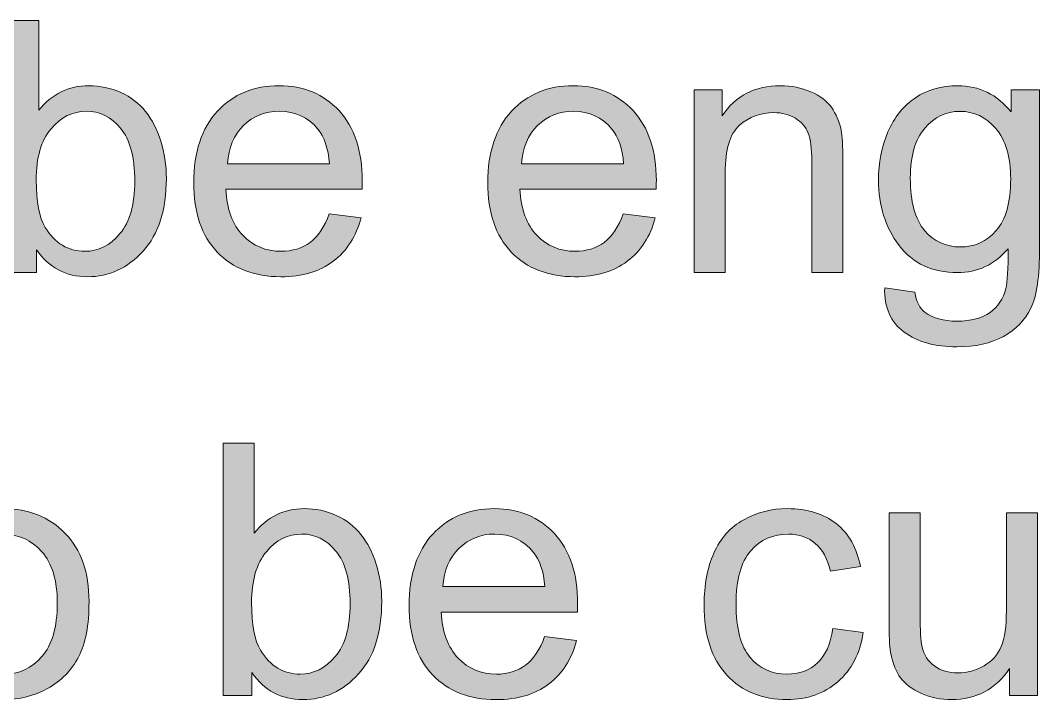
# Model space of a CAD drawing. Header units: inches. Extents: x 1117 to 1992, y -2324 to -585.
# Drawn here: x 1371.9 to 1398.12, y -2158.43 to -2140.94 of the extents above; entities that cross this region are included whole.
import ezdxf

# ---------------------------------------------------------------- set-up
doc = ezdxf.new("R2010")
doc.units = ezdxf.units.IN
doc.header["$MEASUREMENT"] = 0
doc.layers.add('Layer 1', color=7, linetype='Continuous')

# ---------------------------------------------------------------- blocks, each defined once
blk = doc.blocks.new('block 247')
at = {"layer": 'Layer 1', "true_color": 0x010101}
h = blk.add_hatch(color=18, dxfattribs=at)
h.dxf.hatch_style = 2
edge = h.paths.add_edge_path()
edge.add_spline(control_points=[(1372.32, -2147.435), (1372.32, -2147.435), (1371.579, -2147.435), (1371.579, -2147.435), (1371.579, -2147.435), (1371.579, -2140.942), (1371.579, -2140.942), (1371.579, -2140.942), (1372.377, -2140.942), (1372.377, -2140.942), (1372.377, -2140.942), (1372.377, -2143.257), (1372.377, -2143.257), (1372.713, -2142.836), (1373.143, -2142.624), (1373.666, -2142.624), (1373.954, -2142.624), (1374.229, -2142.682), (1374.486, -2142.799), (1374.745, -2142.916), (1374.958, -2143.079), (1375.125, -2143.291), (1375.292, -2143.502), (1375.423, -2143.756), (1375.516, -2144.055), (1375.611, -2144.354), (1375.658, -2144.672), (1375.658, -2145.012), (1375.658, -2145.818), (1375.459, -2146.441), (1375.06, -2146.881), (1374.661, -2147.321), (1374.184, -2147.541), (1373.626, -2147.541), (1373.071, -2147.541), (1372.634, -2147.309), (1372.32, -2146.845), (1372.32, -2146.845), (1372.32, -2147.435), (1372.32, -2147.435)], knot_values=[0, 0, 0, 0, 1, 1, 1, 2, 2, 2, 3, 3, 3, 4, 4, 4, 5, 5, 5, 6, 6, 6, 7, 7, 7, 8, 8, 8, 9, 9, 9, 10, 10, 10, 11, 11, 11, 12, 12, 12, 13, 13, 13, 13], degree=3, periodic=1)
edge = h.paths.add_edge_path()
edge.add_spline(control_points=[(1372.31, -2145.048), (1372.31, -2145.613), (1372.388, -2146.019), (1372.541, -2146.27), (1372.791, -2146.68), (1373.131, -2146.886), (1373.559, -2146.886), (1373.908, -2146.886), (1374.209, -2146.734), (1374.464, -2146.432), (1374.718, -2146.13), (1374.845, -2145.678), (1374.845, -2145.079), (1374.845, -2144.465), (1374.722, -2144.012), (1374.479, -2143.719), (1374.236, -2143.427), (1373.941, -2143.281), (1373.595, -2143.281), (1373.247, -2143.281), (1372.946, -2143.432), (1372.691, -2143.735), (1372.437, -2144.037), (1372.31, -2144.474), (1372.31, -2145.048)], knot_values=[0, 0, 0, 0, 1, 1, 1, 2, 2, 2, 3, 3, 3, 4, 4, 4, 5, 5, 5, 6, 6, 6, 7, 7, 7, 8, 8, 8, 8], degree=3, periodic=1)
h = blk.add_hatch(color=18, dxfattribs=at)
h.dxf.hatch_style = 2
edge = h.paths.add_edge_path()
edge.add_spline(control_points=[(1379.848, -2145.92), (1379.848, -2145.92), (1380.672, -2146.022), (1380.672, -2146.022), (1380.542, -2146.502), (1380.302, -2146.877), (1379.95, -2147.143), (1379.599, -2147.409), (1379.15, -2147.541), (1378.605, -2147.541), (1377.917, -2147.541), (1377.371, -2147.328), (1376.967, -2146.906), (1376.564, -2146.482), (1376.362, -2145.887), (1376.362, -2145.122), (1376.362, -2144.33), (1376.566, -2143.718), (1376.974, -2143.28), (1377.381, -2142.842), (1377.909, -2142.624), (1378.559, -2142.624), (1379.187, -2142.624), (1379.701, -2142.838), (1380.1, -2143.266), (1380.498, -2143.694), (1380.698, -2144.297), (1380.698, -2145.073), (1380.698, -2145.121), (1380.696, -2145.191), (1380.693, -2145.286), (1380.693, -2145.286), (1377.186, -2145.286), (1377.186, -2145.286), (1377.215, -2145.804), (1377.361, -2146.199), (1377.624, -2146.473), (1377.887, -2146.748), (1378.215, -2146.885), (1378.607, -2146.885), (1378.899, -2146.885), (1379.149, -2146.808), (1379.356, -2146.656), (1379.563, -2146.502), (1379.727, -2146.256), (1379.848, -2145.92)], knot_values=[0, 0, 0, 0, 1, 1, 1, 2, 2, 2, 3, 3, 3, 4, 4, 4, 5, 5, 5, 6, 6, 6, 7, 7, 7, 8, 8, 8, 9, 9, 9, 10, 10, 10, 11, 11, 11, 12, 12, 12, 13, 13, 13, 14, 14, 14, 15, 15, 15, 15], degree=3, periodic=1)
edge = h.paths.add_edge_path()
edge.add_spline(control_points=[(1377.231, -2144.631), (1377.231, -2144.631), (1379.857, -2144.631), (1379.857, -2144.631), (1379.821, -2144.236), (1379.72, -2143.939), (1379.555, -2143.741), (1379.302, -2143.434), (1378.973, -2143.281), (1378.568, -2143.281), (1378.201, -2143.281), (1377.894, -2143.403), (1377.644, -2143.648), (1377.395, -2143.893), (1377.258, -2144.221), (1377.231, -2144.631)], knot_values=[0, 0, 0, 0, 1, 1, 1, 2, 2, 2, 3, 3, 3, 4, 4, 4, 5, 5, 5, 5], degree=3, periodic=1)
h = blk.add_hatch(color=18, dxfattribs=at)
h.dxf.hatch_style = 2
edge = h.paths.add_edge_path()
edge.add_spline(control_points=[(1387.414, -2145.92), (1387.414, -2145.92), (1388.237, -2146.022), (1388.237, -2146.022), (1388.108, -2146.502), (1387.867, -2146.877), (1387.516, -2147.143), (1387.164, -2147.409), (1386.714, -2147.541), (1386.169, -2147.541), (1385.481, -2147.541), (1384.936, -2147.328), (1384.532, -2146.906), (1384.128, -2146.482), (1383.928, -2145.887), (1383.928, -2145.122), (1383.928, -2144.33), (1384.132, -2143.718), (1384.538, -2143.28), (1384.946, -2142.843), (1385.474, -2142.624), (1386.124, -2142.624), (1386.753, -2142.624), (1387.267, -2142.838), (1387.665, -2143.266), (1388.064, -2143.694), (1388.263, -2144.297), (1388.263, -2145.073), (1388.263, -2145.121), (1388.262, -2145.191), (1388.258, -2145.286), (1388.258, -2145.286), (1384.751, -2145.286), (1384.751, -2145.286), (1384.78, -2145.804), (1384.926, -2146.199), (1385.189, -2146.473), (1385.451, -2146.748), (1385.78, -2146.885), (1386.172, -2146.885), (1386.464, -2146.885), (1386.713, -2146.808), (1386.92, -2146.656), (1387.128, -2146.502), (1387.293, -2146.256), (1387.414, -2145.92)], knot_values=[0, 0, 0, 0, 1, 1, 1, 2, 2, 2, 3, 3, 3, 4, 4, 4, 5, 5, 5, 6, 6, 6, 7, 7, 7, 8, 8, 8, 9, 9, 9, 10, 10, 10, 11, 11, 11, 12, 12, 12, 13, 13, 13, 14, 14, 14, 15, 15, 15, 15], degree=3, periodic=1)
edge = h.paths.add_edge_path()
edge.add_spline(control_points=[(1384.796, -2144.631), (1384.796, -2144.631), (1387.422, -2144.631), (1387.422, -2144.631), (1387.386, -2144.236), (1387.286, -2143.939), (1387.121, -2143.741), (1386.867, -2143.434), (1386.538, -2143.281), (1386.133, -2143.281), (1385.767, -2143.281), (1385.459, -2143.403), (1385.21, -2143.648), (1384.961, -2143.893), (1384.823, -2144.221), (1384.796, -2144.631)], knot_values=[0, 0, 0, 0, 1, 1, 1, 2, 2, 2, 3, 3, 3, 4, 4, 4, 5, 5, 5, 5], degree=3, periodic=1)
h = blk.add_hatch(color=18, dxfattribs=at)
h.dxf.hatch_style = 2
edge = h.paths.add_edge_path()
edge.add_spline(control_points=[(1389.238, -2147.435), (1389.238, -2147.435), (1389.238, -2142.731), (1389.238, -2142.731), (1389.238, -2142.731), (1389.955, -2142.731), (1389.955, -2142.731), (1389.955, -2142.731), (1389.955, -2143.4), (1389.955, -2143.4), (1390.301, -2142.883), (1390.8, -2142.625), (1391.452, -2142.625), (1391.736, -2142.625), (1391.997, -2142.676), (1392.234, -2142.779), (1392.472, -2142.881), (1392.65, -2143.014), (1392.768, -2143.18), (1392.887, -2143.345), (1392.969, -2143.542), (1393.016, -2143.769), (1393.046, -2143.916), (1393.061, -2144.175), (1393.061, -2144.544), (1393.061, -2144.544), (1393.061, -2147.436), (1393.061, -2147.436), (1393.061, -2147.436), (1392.263, -2147.436), (1392.263, -2147.436), (1392.263, -2147.436), (1392.263, -2144.575), (1392.263, -2144.575), (1392.263, -2144.25), (1392.232, -2144.007), (1392.169, -2143.846), (1392.107, -2143.687), (1391.998, -2143.558), (1391.839, -2143.461), (1391.681, -2143.365), (1391.496, -2143.317), (1391.284, -2143.317), (1390.944, -2143.317), (1390.651, -2143.426), (1390.404, -2143.64), (1390.158, -2143.856), (1390.034, -2144.265), (1390.034, -2144.868), (1390.034, -2144.868), (1390.034, -2147.436), (1390.034, -2147.436), (1390.034, -2147.436), (1389.238, -2147.436), (1389.238, -2147.436), (1389.238, -2147.436), (1389.238, -2147.435), (1389.238, -2147.435), (1389.238, -2147.435), (1389.238, -2147.435), (1389.238, -2147.435)], knot_values=[0, 0, 0, 0, 1, 1, 1, 2, 2, 2, 3, 3, 3, 4, 4, 4, 5, 5, 5, 6, 6, 6, 7, 7, 7, 8, 8, 8, 9, 9, 9, 10, 10, 10, 11, 11, 11, 12, 12, 12, 13, 13, 13, 14, 14, 14, 15, 15, 15, 16, 16, 16, 17, 17, 17, 18, 18, 18, 19, 19, 19, 20, 20, 20, 20], degree=3, periodic=1)
h = blk.add_hatch(color=18, dxfattribs=at)
h.dxf.hatch_style = 2
edge = h.paths.add_edge_path()
edge.add_spline(control_points=[(1394.137, -2147.825), (1394.137, -2147.825), (1394.912, -2147.94), (1394.912, -2147.94), (1394.945, -2148.179), (1395.035, -2148.353), (1395.182, -2148.462), (1395.381, -2148.61), (1395.65, -2148.684), (1395.993, -2148.684), (1396.363, -2148.684), (1396.647, -2148.61), (1396.848, -2148.462), (1397.048, -2148.314), (1397.185, -2148.107), (1397.255, -2147.842), (1397.296, -2147.679), (1397.316, -2147.338), (1397.313, -2146.82), (1396.965, -2147.23), (1396.53, -2147.435), (1396.011, -2147.435), (1395.364, -2147.435), (1394.864, -2147.202), (1394.51, -2146.735), (1394.155, -2146.269), (1393.977, -2145.709), (1393.977, -2145.056), (1393.977, -2144.608), (1394.058, -2144.194), (1394.221, -2143.814), (1394.383, -2143.436), (1394.619, -2143.143), (1394.927, -2142.935), (1395.236, -2142.728), (1395.598, -2142.625), (1396.015, -2142.625), (1396.57, -2142.625), (1397.027, -2142.85), (1397.388, -2143.298), (1397.388, -2143.298), (1397.388, -2142.732), (1397.388, -2142.732), (1397.388, -2142.732), (1398.123, -2142.732), (1398.123, -2142.732), (1398.123, -2142.732), (1398.123, -2146.797), (1398.123, -2146.797), (1398.123, -2147.529), (1398.049, -2148.048), (1397.9, -2148.354), (1397.75, -2148.66), (1397.514, -2148.901), (1397.191, -2149.078), (1396.868, -2149.255), (1396.469, -2149.345), (1395.997, -2149.345), (1395.436, -2149.345), (1394.983, -2149.219), (1394.637, -2148.966), (1394.292, -2148.713), (1394.125, -2148.333), (1394.137, -2147.825)], knot_values=[0, 0, 0, 0, 1, 1, 1, 2, 2, 2, 3, 3, 3, 4, 4, 4, 5, 5, 5, 6, 6, 6, 7, 7, 7, 8, 8, 8, 9, 9, 9, 10, 10, 10, 11, 11, 11, 12, 12, 12, 13, 13, 13, 14, 14, 14, 15, 15, 15, 16, 16, 16, 17, 17, 17, 18, 18, 18, 19, 19, 19, 20, 20, 20, 21, 21, 21, 21], degree=3, periodic=1)
edge = h.paths.add_edge_path()
edge.add_spline(control_points=[(1394.797, -2144.999), (1394.797, -2145.616), (1394.919, -2146.065), (1395.164, -2146.35), (1395.409, -2146.633), (1395.716, -2146.775), (1396.085, -2146.775), (1396.452, -2146.775), (1396.758, -2146.634), (1397.006, -2146.352), (1397.254, -2146.07), (1397.379, -2145.628), (1397.379, -2145.025), (1397.379, -2144.45), (1397.251, -2144.016), (1396.996, -2143.723), (1396.739, -2143.431), (1396.432, -2143.285), (1396.072, -2143.285), (1395.718, -2143.285), (1395.417, -2143.429), (1395.168, -2143.718), (1394.921, -2144.005), (1394.797, -2144.432), (1394.797, -2144.999)], knot_values=[0, 0, 0, 0, 1, 1, 1, 2, 2, 2, 3, 3, 3, 4, 4, 4, 5, 5, 5, 6, 6, 6, 7, 7, 7, 8, 8, 8, 8], degree=3, periodic=1)
h = blk.add_hatch(color=18, dxfattribs=at)
h.dxf.hatch_style = 2
edge = h.paths.add_edge_path()
edge.add_spline(control_points=[(1377.86, -2158.32), (1377.86, -2158.32), (1377.12, -2158.32), (1377.12, -2158.32), (1377.12, -2158.32), (1377.12, -2151.827), (1377.12, -2151.827), (1377.12, -2151.827), (1377.918, -2151.827), (1377.918, -2151.827), (1377.918, -2151.827), (1377.918, -2154.143), (1377.918, -2154.143), (1378.254, -2153.721), (1378.684, -2153.51), (1379.205, -2153.51), (1379.495, -2153.51), (1379.77, -2153.568), (1380.027, -2153.685), (1380.286, -2153.801), (1380.498, -2153.965), (1380.665, -2154.177), (1380.833, -2154.389), (1380.963, -2154.642), (1381.057, -2154.94), (1381.152, -2155.24), (1381.199, -2155.558), (1381.199, -2155.897), (1381.199, -2156.703), (1381, -2157.327), (1380.601, -2157.766), (1380.202, -2158.206), (1379.725, -2158.426), (1379.166, -2158.426), (1378.612, -2158.426), (1378.175, -2158.196), (1377.86, -2157.731), (1377.86, -2157.731), (1377.86, -2158.32), (1377.86, -2158.32)], knot_values=[0, 0, 0, 0, 1, 1, 1, 2, 2, 2, 3, 3, 3, 4, 4, 4, 5, 5, 5, 6, 6, 6, 7, 7, 7, 8, 8, 8, 9, 9, 9, 10, 10, 10, 11, 11, 11, 12, 12, 12, 13, 13, 13, 13], degree=3, periodic=1)
edge = h.paths.add_edge_path()
edge.add_spline(control_points=[(1377.851, -2155.932), (1377.851, -2156.497), (1377.929, -2156.904), (1378.081, -2157.155), (1378.332, -2157.565), (1378.672, -2157.771), (1379.1, -2157.771), (1379.449, -2157.771), (1379.75, -2157.618), (1380.004, -2157.317), (1380.259, -2157.014), (1380.385, -2156.563), (1380.385, -2155.963), (1380.385, -2155.35), (1380.263, -2154.896), (1380.02, -2154.604), (1379.776, -2154.311), (1379.482, -2154.165), (1379.136, -2154.165), (1378.788, -2154.165), (1378.486, -2154.317), (1378.232, -2154.619), (1377.978, -2154.922), (1377.851, -2155.36), (1377.851, -2155.932)], knot_values=[0, 0, 0, 0, 1, 1, 1, 2, 2, 2, 3, 3, 3, 4, 4, 4, 5, 5, 5, 6, 6, 6, 7, 7, 7, 8, 8, 8, 8], degree=3, periodic=1)
h = blk.add_hatch(color=18, dxfattribs=at)
h.dxf.hatch_style = 2
edge = h.paths.add_edge_path()
edge.add_spline(control_points=[(1369.263, -2155.968), (1369.263, -2155.097), (1369.505, -2154.452), (1369.989, -2154.033), (1370.394, -2153.685), (1370.888, -2153.511), (1371.468, -2153.511), (1372.115, -2153.511), (1372.644, -2153.723), (1373.055, -2154.147), (1373.464, -2154.57), (1373.669, -2155.156), (1373.669, -2155.903), (1373.669, -2156.509), (1373.579, -2156.984), (1373.397, -2157.332), (1373.215, -2157.678), (1372.952, -2157.948), (1372.604, -2158.14), (1372.258, -2158.332), (1371.879, -2158.427), (1371.468, -2158.427), (1370.81, -2158.427), (1370.277, -2158.216), (1369.872, -2157.794), (1369.466, -2157.371), (1369.263, -2156.762), (1369.263, -2155.968)], knot_values=[0, 0, 0, 0, 1, 1, 1, 2, 2, 2, 3, 3, 3, 4, 4, 4, 5, 5, 5, 6, 6, 6, 7, 7, 7, 8, 8, 8, 9, 9, 9, 9], degree=3, periodic=1)
edge = h.paths.add_edge_path()
edge.add_spline(control_points=[(1370.082, -2155.968), (1370.082, -2156.571), (1370.214, -2157.021), (1370.477, -2157.321), (1370.739, -2157.622), (1371.07, -2157.771), (1371.469, -2157.771), (1371.865, -2157.771), (1372.194, -2157.62), (1372.457, -2157.319), (1372.719, -2157.018), (1372.851, -2156.559), (1372.851, -2155.941), (1372.851, -2155.361), (1372.719, -2154.92), (1372.454, -2154.619), (1372.19, -2154.319), (1371.861, -2154.171), (1371.469, -2154.171), (1371.07, -2154.171), (1370.74, -2154.32), (1370.477, -2154.618), (1370.213, -2154.916), (1370.082, -2155.366), (1370.082, -2155.968)], knot_values=[0, 0, 0, 0, 1, 1, 1, 2, 2, 2, 3, 3, 3, 4, 4, 4, 5, 5, 5, 6, 6, 6, 7, 7, 7, 8, 8, 8, 8], degree=3, periodic=1)
h = blk.add_hatch(color=18, dxfattribs=at)
h.dxf.hatch_style = 2
edge = h.paths.add_edge_path()
edge.add_spline(control_points=[(1385.389, -2156.805), (1385.389, -2156.805), (1386.213, -2156.907), (1386.213, -2156.907), (1386.083, -2157.388), (1385.843, -2157.762), (1385.491, -2158.028), (1385.14, -2158.293), (1384.691, -2158.426), (1384.145, -2158.426), (1383.457, -2158.426), (1382.912, -2158.215), (1382.508, -2157.791), (1382.105, -2157.367), (1381.904, -2156.773), (1381.904, -2156.008), (1381.904, -2155.217), (1382.107, -2154.603), (1382.514, -2154.164), (1382.921, -2153.728), (1383.45, -2153.51), (1384.099, -2153.51), (1384.728, -2153.51), (1385.242, -2153.723), (1385.641, -2154.152), (1386.039, -2154.58), (1386.239, -2155.183), (1386.239, -2155.959), (1386.239, -2156.007), (1386.237, -2156.077), (1386.234, -2156.172), (1386.234, -2156.172), (1382.727, -2156.172), (1382.727, -2156.172), (1382.756, -2156.688), (1382.902, -2157.084), (1383.164, -2157.359), (1383.427, -2157.633), (1383.755, -2157.771), (1384.148, -2157.771), (1384.44, -2157.771), (1384.69, -2157.694), (1384.896, -2157.541), (1385.104, -2157.387), (1385.268, -2157.142), (1385.389, -2156.805)], knot_values=[0, 0, 0, 0, 1, 1, 1, 2, 2, 2, 3, 3, 3, 4, 4, 4, 5, 5, 5, 6, 6, 6, 7, 7, 7, 8, 8, 8, 9, 9, 9, 10, 10, 10, 11, 11, 11, 12, 12, 12, 13, 13, 13, 14, 14, 14, 15, 15, 15, 15], degree=3, periodic=1)
edge = h.paths.add_edge_path()
edge.add_spline(control_points=[(1382.772, -2155.516), (1382.772, -2155.516), (1385.398, -2155.516), (1385.398, -2155.516), (1385.362, -2155.12), (1385.262, -2154.824), (1385.097, -2154.627), (1384.842, -2154.319), (1384.514, -2154.166), (1384.108, -2154.166), (1383.743, -2154.166), (1383.435, -2154.288), (1383.185, -2154.534), (1382.936, -2154.778), (1382.798, -2155.105), (1382.772, -2155.516)], knot_values=[0, 0, 0, 0, 1, 1, 1, 2, 2, 2, 3, 3, 3, 4, 4, 4, 5, 5, 5, 5], degree=3, periodic=1)
h = blk.add_hatch(color=18, dxfattribs=at)
h.dxf.hatch_style = 2
edge = h.paths.add_edge_path()
edge.add_spline(control_points=[(1392.804, -2156.597), (1392.804, -2156.597), (1393.588, -2156.699), (1393.588, -2156.699), (1393.503, -2157.239), (1393.283, -2157.661), (1392.931, -2157.968), (1392.578, -2158.274), (1392.144, -2158.426), (1391.63, -2158.426), (1390.987, -2158.426), (1390.469, -2158.216), (1390.078, -2157.795), (1389.687, -2157.375), (1389.491, -2156.772), (1389.491, -2155.986), (1389.491, -2155.478), (1389.575, -2155.034), (1389.744, -2154.654), (1389.913, -2154.273), (1390.168, -2153.986), (1390.513, -2153.796), (1390.857, -2153.605), (1391.231, -2153.51), (1391.636, -2153.51), (1392.147, -2153.51), (1392.565, -2153.639), (1392.89, -2153.897), (1393.214, -2154.156), (1393.423, -2154.523), (1393.515, -2154.998), (1393.515, -2154.998), (1392.74, -2155.118), (1392.74, -2155.118), (1392.666, -2154.802), (1392.536, -2154.565), (1392.348, -2154.405), (1392.161, -2154.245), (1391.934, -2154.166), (1391.668, -2154.166), (1391.266, -2154.166), (1390.941, -2154.308), (1390.69, -2154.598), (1390.439, -2154.887), (1390.314, -2155.34), (1390.314, -2155.964), (1390.314, -2156.596), (1390.435, -2157.055), (1390.677, -2157.341), (1390.919, -2157.628), (1391.235, -2157.771), (1391.625, -2157.771), (1391.939, -2157.771), (1392.199, -2157.675), (1392.409, -2157.483), (1392.615, -2157.291), (1392.748, -2156.996), (1392.804, -2156.597)], knot_values=[0, 0, 0, 0, 1, 1, 1, 2, 2, 2, 3, 3, 3, 4, 4, 4, 5, 5, 5, 6, 6, 6, 7, 7, 7, 8, 8, 8, 9, 9, 9, 10, 10, 10, 11, 11, 11, 12, 12, 12, 13, 13, 13, 14, 14, 14, 15, 15, 15, 16, 16, 16, 17, 17, 17, 18, 18, 18, 19, 19, 19, 19], degree=3, periodic=1)
h = blk.add_hatch(color=18, dxfattribs=at)
h.dxf.hatch_style = 2
edge = h.paths.add_edge_path()
edge.add_spline(control_points=[(1397.352, -2158.32), (1397.352, -2158.32), (1397.352, -2157.629), (1397.352, -2157.629), (1396.986, -2158.16), (1396.489, -2158.426), (1395.86, -2158.426), (1395.583, -2158.426), (1395.323, -2158.374), (1395.083, -2158.268), (1394.842, -2158.16), (1394.664, -2158.027), (1394.546, -2157.866), (1394.43, -2157.705), (1394.348, -2157.508), (1394.301, -2157.275), (1394.268, -2157.118), (1394.252, -2156.871), (1394.252, -2156.531), (1394.252, -2156.531), (1394.252, -2153.616), (1394.252, -2153.616), (1394.252, -2153.616), (1395.049, -2153.616), (1395.049, -2153.616), (1395.049, -2153.616), (1395.049, -2156.225), (1395.049, -2156.225), (1395.049, -2156.642), (1395.066, -2156.922), (1395.099, -2157.067), (1395.149, -2157.276), (1395.255, -2157.441), (1395.417, -2157.56), (1395.579, -2157.68), (1395.78, -2157.74), (1396.02, -2157.74), (1396.259, -2157.74), (1396.483, -2157.679), (1396.693, -2157.556), (1396.902, -2157.434), (1397.05, -2157.268), (1397.138, -2157.056), (1397.225, -2156.845), (1397.268, -2156.538), (1397.268, -2156.137), (1397.268, -2156.137), (1397.268, -2153.616), (1397.268, -2153.616), (1397.268, -2153.616), (1398.066, -2153.616), (1398.066, -2153.616), (1398.066, -2153.616), (1398.066, -2158.32), (1398.066, -2158.32), (1398.066, -2158.32), (1397.352, -2158.32), (1397.352, -2158.32), (1397.352, -2158.32), (1397.352, -2158.32), (1397.352, -2158.32)], knot_values=[0, 0, 0, 0, 1, 1, 1, 2, 2, 2, 3, 3, 3, 4, 4, 4, 5, 5, 5, 6, 6, 6, 7, 7, 7, 8, 8, 8, 9, 9, 9, 10, 10, 10, 11, 11, 11, 12, 12, 12, 13, 13, 13, 14, 14, 14, 15, 15, 15, 16, 16, 16, 17, 17, 17, 18, 18, 18, 19, 19, 19, 20, 20, 20, 20], degree=3, periodic=1)
at = {"layer": 'Layer 1', "lineweight": 0}
for points, knots in [([(1372.32, -2147.435), (1372.32, -2147.435), (1371.579, -2147.435), (1371.579, -2147.435), (1371.579, -2147.435), (1371.579, -2140.942), (1371.579, -2140.942), (1371.579, -2140.942), (1372.377, -2140.942), (1372.377, -2140.942), (1372.377, -2140.942), (1372.377, -2143.257), (1372.377, -2143.257), (1372.713, -2142.836), (1373.143, -2142.624), (1373.666, -2142.624), (1373.954, -2142.624), (1374.229, -2142.682), (1374.486, -2142.799), (1374.745, -2142.916), (1374.958, -2143.079), (1375.125, -2143.291), (1375.292, -2143.502), (1375.423, -2143.756), (1375.516, -2144.055), (1375.611, -2144.354), (1375.658, -2144.672), (1375.658, -2145.012), (1375.658, -2145.818), (1375.459, -2146.441), (1375.06, -2146.881), (1374.661, -2147.321), (1374.184, -2147.541), (1373.626, -2147.541), (1373.071, -2147.541), (1372.634, -2147.309), (1372.32, -2146.845), (1372.32, -2146.845), (1372.32, -2147.435), (1372.32, -2147.435)], [0, 0, 0, 0, 1, 1, 1, 2, 2, 2, 3, 3, 3, 4, 4, 4, 5, 5, 5, 6, 6, 6, 7, 7, 7, 8, 8, 8, 9, 9, 9, 10, 10, 10, 11, 11, 11, 12, 12, 12, 13, 13, 13, 13]), ([(1379.848, -2145.92), (1379.848, -2145.92), (1380.672, -2146.022), (1380.672, -2146.022), (1380.542, -2146.502), (1380.302, -2146.877), (1379.95, -2147.143), (1379.599, -2147.409), (1379.15, -2147.541), (1378.605, -2147.541), (1377.917, -2147.541), (1377.371, -2147.328), (1376.967, -2146.906), (1376.564, -2146.482), (1376.362, -2145.887), (1376.362, -2145.122), (1376.362, -2144.33), (1376.566, -2143.718), (1376.974, -2143.28), (1377.381, -2142.842), (1377.909, -2142.624), (1378.559, -2142.624), (1379.187, -2142.624), (1379.701, -2142.838), (1380.1, -2143.266), (1380.498, -2143.694), (1380.698, -2144.297), (1380.698, -2145.073), (1380.698, -2145.121), (1380.696, -2145.191), (1380.693, -2145.286), (1380.693, -2145.286), (1377.186, -2145.286), (1377.186, -2145.286), (1377.215, -2145.804), (1377.361, -2146.199), (1377.624, -2146.473), (1377.887, -2146.748), (1378.215, -2146.885), (1378.607, -2146.885), (1378.899, -2146.885), (1379.149, -2146.808), (1379.356, -2146.656), (1379.563, -2146.502), (1379.727, -2146.256), (1379.848, -2145.92)], [0, 0, 0, 0, 1, 1, 1, 2, 2, 2, 3, 3, 3, 4, 4, 4, 5, 5, 5, 6, 6, 6, 7, 7, 7, 8, 8, 8, 9, 9, 9, 10, 10, 10, 11, 11, 11, 12, 12, 12, 13, 13, 13, 14, 14, 14, 15, 15, 15, 15]), ([(1387.414, -2145.92), (1387.414, -2145.92), (1388.237, -2146.022), (1388.237, -2146.022), (1388.108, -2146.502), (1387.867, -2146.877), (1387.516, -2147.143), (1387.164, -2147.409), (1386.714, -2147.541), (1386.169, -2147.541), (1385.481, -2147.541), (1384.936, -2147.328), (1384.532, -2146.906), (1384.128, -2146.482), (1383.928, -2145.887), (1383.928, -2145.122), (1383.928, -2144.33), (1384.132, -2143.718), (1384.538, -2143.28), (1384.946, -2142.843), (1385.474, -2142.624), (1386.124, -2142.624), (1386.753, -2142.624), (1387.267, -2142.838), (1387.665, -2143.266), (1388.064, -2143.694), (1388.263, -2144.297), (1388.263, -2145.073), (1388.263, -2145.121), (1388.262, -2145.191), (1388.258, -2145.286), (1388.258, -2145.286), (1384.751, -2145.286), (1384.751, -2145.286), (1384.78, -2145.804), (1384.926, -2146.199), (1385.189, -2146.473), (1385.451, -2146.748), (1385.78, -2146.885), (1386.172, -2146.885), (1386.464, -2146.885), (1386.713, -2146.808), (1386.92, -2146.656), (1387.128, -2146.502), (1387.293, -2146.256), (1387.414, -2145.92)], [0, 0, 0, 0, 1, 1, 1, 2, 2, 2, 3, 3, 3, 4, 4, 4, 5, 5, 5, 6, 6, 6, 7, 7, 7, 8, 8, 8, 9, 9, 9, 10, 10, 10, 11, 11, 11, 12, 12, 12, 13, 13, 13, 14, 14, 14, 15, 15, 15, 15]), ([(1389.238, -2147.435), (1389.238, -2147.435), (1389.238, -2142.731), (1389.238, -2142.731), (1389.238, -2142.731), (1389.955, -2142.731), (1389.955, -2142.731), (1389.955, -2142.731), (1389.955, -2143.4), (1389.955, -2143.4), (1390.301, -2142.883), (1390.8, -2142.625), (1391.452, -2142.625), (1391.736, -2142.625), (1391.997, -2142.676), (1392.234, -2142.779), (1392.472, -2142.881), (1392.65, -2143.014), (1392.768, -2143.18), (1392.887, -2143.345), (1392.969, -2143.542), (1393.016, -2143.769), (1393.046, -2143.916), (1393.061, -2144.175), (1393.061, -2144.544), (1393.061, -2144.544), (1393.061, -2147.436), (1393.061, -2147.436), (1393.061, -2147.436), (1392.263, -2147.436), (1392.263, -2147.436), (1392.263, -2147.436), (1392.263, -2144.575), (1392.263, -2144.575), (1392.263, -2144.25), (1392.232, -2144.007), (1392.169, -2143.846), (1392.107, -2143.687), (1391.998, -2143.558), (1391.839, -2143.461), (1391.681, -2143.365), (1391.496, -2143.317), (1391.284, -2143.317), (1390.944, -2143.317), (1390.651, -2143.426), (1390.404, -2143.64), (1390.158, -2143.856), (1390.034, -2144.265), (1390.034, -2144.868), (1390.034, -2144.868), (1390.034, -2147.436), (1390.034, -2147.436), (1390.034, -2147.436), (1389.238, -2147.436), (1389.238, -2147.436), (1389.238, -2147.436), (1389.238, -2147.435), (1389.238, -2147.435), (1389.238, -2147.435), (1389.238, -2147.435), (1389.238, -2147.435)], [0, 0, 0, 0, 1, 1, 1, 2, 2, 2, 3, 3, 3, 4, 4, 4, 5, 5, 5, 6, 6, 6, 7, 7, 7, 8, 8, 8, 9, 9, 9, 10, 10, 10, 11, 11, 11, 12, 12, 12, 13, 13, 13, 14, 14, 14, 15, 15, 15, 16, 16, 16, 17, 17, 17, 18, 18, 18, 19, 19, 19, 20, 20, 20, 20]), ([(1394.137, -2147.825), (1394.137, -2147.825), (1394.912, -2147.94), (1394.912, -2147.94), (1394.945, -2148.179), (1395.035, -2148.353), (1395.182, -2148.462), (1395.381, -2148.61), (1395.65, -2148.684), (1395.993, -2148.684), (1396.363, -2148.684), (1396.647, -2148.61), (1396.848, -2148.462), (1397.048, -2148.314), (1397.185, -2148.107), (1397.255, -2147.842), (1397.296, -2147.679), (1397.316, -2147.338), (1397.313, -2146.82), (1396.965, -2147.23), (1396.53, -2147.435), (1396.011, -2147.435), (1395.364, -2147.435), (1394.864, -2147.202), (1394.51, -2146.735), (1394.155, -2146.269), (1393.977, -2145.709), (1393.977, -2145.056), (1393.977, -2144.608), (1394.058, -2144.194), (1394.221, -2143.814), (1394.383, -2143.436), (1394.619, -2143.143), (1394.927, -2142.935), (1395.236, -2142.728), (1395.598, -2142.625), (1396.015, -2142.625), (1396.57, -2142.625), (1397.027, -2142.85), (1397.388, -2143.298), (1397.388, -2143.298), (1397.388, -2142.732), (1397.388, -2142.732), (1397.388, -2142.732), (1398.123, -2142.732), (1398.123, -2142.732), (1398.123, -2142.732), (1398.123, -2146.797), (1398.123, -2146.797), (1398.123, -2147.529), (1398.049, -2148.048), (1397.9, -2148.354), (1397.75, -2148.66), (1397.514, -2148.901), (1397.191, -2149.078), (1396.868, -2149.255), (1396.469, -2149.345), (1395.997, -2149.345), (1395.436, -2149.345), (1394.983, -2149.219), (1394.637, -2148.966), (1394.292, -2148.713), (1394.125, -2148.333), (1394.137, -2147.825)], [0, 0, 0, 0, 1, 1, 1, 2, 2, 2, 3, 3, 3, 4, 4, 4, 5, 5, 5, 6, 6, 6, 7, 7, 7, 8, 8, 8, 9, 9, 9, 10, 10, 10, 11, 11, 11, 12, 12, 12, 13, 13, 13, 14, 14, 14, 15, 15, 15, 16, 16, 16, 17, 17, 17, 18, 18, 18, 19, 19, 19, 20, 20, 20, 21, 21, 21, 21]), ([(1372.31, -2145.048), (1372.31, -2145.613), (1372.388, -2146.019), (1372.541, -2146.27), (1372.791, -2146.68), (1373.131, -2146.886), (1373.559, -2146.886), (1373.908, -2146.886), (1374.209, -2146.734), (1374.464, -2146.432), (1374.718, -2146.13), (1374.845, -2145.678), (1374.845, -2145.079), (1374.845, -2144.465), (1374.722, -2144.012), (1374.479, -2143.719), (1374.236, -2143.427), (1373.941, -2143.281), (1373.595, -2143.281), (1373.247, -2143.281), (1372.946, -2143.432), (1372.691, -2143.735), (1372.437, -2144.037), (1372.31, -2144.474), (1372.31, -2145.048)], [0, 0, 0, 0, 1, 1, 1, 2, 2, 2, 3, 3, 3, 4, 4, 4, 5, 5, 5, 6, 6, 6, 7, 7, 7, 8, 8, 8, 8]), ([(1377.231, -2144.631), (1377.231, -2144.631), (1379.857, -2144.631), (1379.857, -2144.631), (1379.821, -2144.236), (1379.72, -2143.939), (1379.555, -2143.741), (1379.302, -2143.434), (1378.973, -2143.281), (1378.568, -2143.281), (1378.201, -2143.281), (1377.894, -2143.403), (1377.644, -2143.648), (1377.395, -2143.893), (1377.258, -2144.221), (1377.231, -2144.631)], [0, 0, 0, 0, 1, 1, 1, 2, 2, 2, 3, 3, 3, 4, 4, 4, 5, 5, 5, 5]), ([(1384.796, -2144.631), (1384.796, -2144.631), (1387.422, -2144.631), (1387.422, -2144.631), (1387.386, -2144.236), (1387.286, -2143.939), (1387.121, -2143.741), (1386.867, -2143.434), (1386.538, -2143.281), (1386.133, -2143.281), (1385.767, -2143.281), (1385.459, -2143.403), (1385.21, -2143.648), (1384.961, -2143.893), (1384.823, -2144.221), (1384.796, -2144.631)], [0, 0, 0, 0, 1, 1, 1, 2, 2, 2, 3, 3, 3, 4, 4, 4, 5, 5, 5, 5]), ([(1394.797, -2144.999), (1394.797, -2145.616), (1394.919, -2146.065), (1395.164, -2146.35), (1395.409, -2146.633), (1395.716, -2146.775), (1396.085, -2146.775), (1396.452, -2146.775), (1396.758, -2146.634), (1397.006, -2146.352), (1397.254, -2146.07), (1397.379, -2145.628), (1397.379, -2145.025), (1397.379, -2144.45), (1397.251, -2144.016), (1396.996, -2143.723), (1396.739, -2143.431), (1396.432, -2143.285), (1396.072, -2143.285), (1395.718, -2143.285), (1395.417, -2143.429), (1395.168, -2143.718), (1394.921, -2144.005), (1394.797, -2144.432), (1394.797, -2144.999)], [0, 0, 0, 0, 1, 1, 1, 2, 2, 2, 3, 3, 3, 4, 4, 4, 5, 5, 5, 6, 6, 6, 7, 7, 7, 8, 8, 8, 8]), ([(1377.86, -2158.32), (1377.86, -2158.32), (1377.12, -2158.32), (1377.12, -2158.32), (1377.12, -2158.32), (1377.12, -2151.827), (1377.12, -2151.827), (1377.12, -2151.827), (1377.918, -2151.827), (1377.918, -2151.827), (1377.918, -2151.827), (1377.918, -2154.143), (1377.918, -2154.143), (1378.254, -2153.721), (1378.684, -2153.51), (1379.205, -2153.51), (1379.495, -2153.51), (1379.77, -2153.568), (1380.027, -2153.685), (1380.286, -2153.801), (1380.498, -2153.965), (1380.665, -2154.177), (1380.833, -2154.389), (1380.963, -2154.642), (1381.057, -2154.94), (1381.152, -2155.24), (1381.199, -2155.558), (1381.199, -2155.897), (1381.199, -2156.703), (1381, -2157.327), (1380.601, -2157.766), (1380.202, -2158.206), (1379.725, -2158.426), (1379.166, -2158.426), (1378.612, -2158.426), (1378.175, -2158.196), (1377.86, -2157.731), (1377.86, -2157.731), (1377.86, -2158.32), (1377.86, -2158.32)], [0, 0, 0, 0, 1, 1, 1, 2, 2, 2, 3, 3, 3, 4, 4, 4, 5, 5, 5, 6, 6, 6, 7, 7, 7, 8, 8, 8, 9, 9, 9, 10, 10, 10, 11, 11, 11, 12, 12, 12, 13, 13, 13, 13]), ([(1369.263, -2155.968), (1369.263, -2155.097), (1369.505, -2154.452), (1369.989, -2154.033), (1370.394, -2153.685), (1370.888, -2153.511), (1371.468, -2153.511), (1372.115, -2153.511), (1372.644, -2153.723), (1373.055, -2154.147), (1373.464, -2154.57), (1373.669, -2155.156), (1373.669, -2155.903), (1373.669, -2156.509), (1373.579, -2156.984), (1373.397, -2157.332), (1373.215, -2157.678), (1372.952, -2157.948), (1372.604, -2158.14), (1372.258, -2158.332), (1371.879, -2158.427), (1371.468, -2158.427), (1370.81, -2158.427), (1370.277, -2158.216), (1369.872, -2157.794), (1369.466, -2157.371), (1369.263, -2156.762), (1369.263, -2155.968)], [0, 0, 0, 0, 1, 1, 1, 2, 2, 2, 3, 3, 3, 4, 4, 4, 5, 5, 5, 6, 6, 6, 7, 7, 7, 8, 8, 8, 9, 9, 9, 9]), ([(1385.389, -2156.805), (1385.389, -2156.805), (1386.213, -2156.907), (1386.213, -2156.907), (1386.083, -2157.388), (1385.843, -2157.762), (1385.491, -2158.028), (1385.14, -2158.293), (1384.691, -2158.426), (1384.145, -2158.426), (1383.457, -2158.426), (1382.912, -2158.215), (1382.508, -2157.791), (1382.105, -2157.367), (1381.904, -2156.773), (1381.904, -2156.008), (1381.904, -2155.217), (1382.107, -2154.603), (1382.514, -2154.164), (1382.921, -2153.728), (1383.45, -2153.51), (1384.099, -2153.51), (1384.728, -2153.51), (1385.242, -2153.723), (1385.641, -2154.152), (1386.039, -2154.58), (1386.239, -2155.183), (1386.239, -2155.959), (1386.239, -2156.007), (1386.237, -2156.077), (1386.234, -2156.172), (1386.234, -2156.172), (1382.727, -2156.172), (1382.727, -2156.172), (1382.756, -2156.688), (1382.902, -2157.084), (1383.164, -2157.359), (1383.427, -2157.633), (1383.755, -2157.771), (1384.148, -2157.771), (1384.44, -2157.771), (1384.69, -2157.694), (1384.896, -2157.541), (1385.104, -2157.387), (1385.268, -2157.142), (1385.389, -2156.805)], [0, 0, 0, 0, 1, 1, 1, 2, 2, 2, 3, 3, 3, 4, 4, 4, 5, 5, 5, 6, 6, 6, 7, 7, 7, 8, 8, 8, 9, 9, 9, 10, 10, 10, 11, 11, 11, 12, 12, 12, 13, 13, 13, 14, 14, 14, 15, 15, 15, 15]), ([(1392.804, -2156.597), (1392.804, -2156.597), (1393.588, -2156.699), (1393.588, -2156.699), (1393.503, -2157.239), (1393.283, -2157.661), (1392.931, -2157.968), (1392.578, -2158.274), (1392.144, -2158.426), (1391.63, -2158.426), (1390.987, -2158.426), (1390.469, -2158.216), (1390.078, -2157.795), (1389.687, -2157.375), (1389.491, -2156.772), (1389.491, -2155.986), (1389.491, -2155.478), (1389.575, -2155.034), (1389.744, -2154.654), (1389.913, -2154.273), (1390.168, -2153.986), (1390.513, -2153.796), (1390.857, -2153.605), (1391.231, -2153.51), (1391.636, -2153.51), (1392.147, -2153.51), (1392.565, -2153.639), (1392.89, -2153.897), (1393.214, -2154.156), (1393.423, -2154.523), (1393.515, -2154.998), (1393.515, -2154.998), (1392.74, -2155.118), (1392.74, -2155.118), (1392.666, -2154.802), (1392.536, -2154.565), (1392.348, -2154.405), (1392.161, -2154.245), (1391.934, -2154.166), (1391.668, -2154.166), (1391.266, -2154.166), (1390.941, -2154.308), (1390.69, -2154.598), (1390.439, -2154.887), (1390.314, -2155.34), (1390.314, -2155.964), (1390.314, -2156.596), (1390.435, -2157.055), (1390.677, -2157.341), (1390.919, -2157.628), (1391.235, -2157.771), (1391.625, -2157.771), (1391.939, -2157.771), (1392.199, -2157.675), (1392.409, -2157.483), (1392.615, -2157.291), (1392.748, -2156.996), (1392.804, -2156.597)], [0, 0, 0, 0, 1, 1, 1, 2, 2, 2, 3, 3, 3, 4, 4, 4, 5, 5, 5, 6, 6, 6, 7, 7, 7, 8, 8, 8, 9, 9, 9, 10, 10, 10, 11, 11, 11, 12, 12, 12, 13, 13, 13, 14, 14, 14, 15, 15, 15, 16, 16, 16, 17, 17, 17, 18, 18, 18, 19, 19, 19, 19]), ([(1397.352, -2158.32), (1397.352, -2158.32), (1397.352, -2157.629), (1397.352, -2157.629), (1396.986, -2158.16), (1396.489, -2158.426), (1395.86, -2158.426), (1395.583, -2158.426), (1395.323, -2158.374), (1395.083, -2158.268), (1394.842, -2158.16), (1394.664, -2158.027), (1394.546, -2157.866), (1394.43, -2157.705), (1394.348, -2157.508), (1394.301, -2157.275), (1394.268, -2157.118), (1394.252, -2156.871), (1394.252, -2156.531), (1394.252, -2156.531), (1394.252, -2153.616), (1394.252, -2153.616), (1394.252, -2153.616), (1395.049, -2153.616), (1395.049, -2153.616), (1395.049, -2153.616), (1395.049, -2156.225), (1395.049, -2156.225), (1395.049, -2156.642), (1395.066, -2156.922), (1395.099, -2157.067), (1395.149, -2157.276), (1395.255, -2157.441), (1395.417, -2157.56), (1395.579, -2157.68), (1395.78, -2157.74), (1396.02, -2157.74), (1396.259, -2157.74), (1396.483, -2157.679), (1396.693, -2157.556), (1396.902, -2157.434), (1397.05, -2157.268), (1397.138, -2157.056), (1397.225, -2156.845), (1397.268, -2156.538), (1397.268, -2156.137), (1397.268, -2156.137), (1397.268, -2153.616), (1397.268, -2153.616), (1397.268, -2153.616), (1398.066, -2153.616), (1398.066, -2153.616), (1398.066, -2153.616), (1398.066, -2158.32), (1398.066, -2158.32), (1398.066, -2158.32), (1397.352, -2158.32), (1397.352, -2158.32), (1397.352, -2158.32), (1397.352, -2158.32), (1397.352, -2158.32)], [0, 0, 0, 0, 1, 1, 1, 2, 2, 2, 3, 3, 3, 4, 4, 4, 5, 5, 5, 6, 6, 6, 7, 7, 7, 8, 8, 8, 9, 9, 9, 10, 10, 10, 11, 11, 11, 12, 12, 12, 13, 13, 13, 14, 14, 14, 15, 15, 15, 16, 16, 16, 17, 17, 17, 18, 18, 18, 19, 19, 19, 20, 20, 20, 20]), ([(1370.082, -2155.968), (1370.082, -2156.571), (1370.214, -2157.021), (1370.477, -2157.321), (1370.739, -2157.622), (1371.07, -2157.771), (1371.469, -2157.771), (1371.865, -2157.771), (1372.194, -2157.62), (1372.457, -2157.319), (1372.719, -2157.018), (1372.851, -2156.559), (1372.851, -2155.941), (1372.851, -2155.361), (1372.719, -2154.92), (1372.454, -2154.619), (1372.19, -2154.319), (1371.861, -2154.171), (1371.469, -2154.171), (1371.07, -2154.171), (1370.74, -2154.32), (1370.477, -2154.618), (1370.213, -2154.916), (1370.082, -2155.366), (1370.082, -2155.968)], [0, 0, 0, 0, 1, 1, 1, 2, 2, 2, 3, 3, 3, 4, 4, 4, 5, 5, 5, 6, 6, 6, 7, 7, 7, 8, 8, 8, 8]), ([(1377.851, -2155.932), (1377.851, -2156.497), (1377.929, -2156.904), (1378.081, -2157.155), (1378.332, -2157.565), (1378.672, -2157.771), (1379.1, -2157.771), (1379.449, -2157.771), (1379.75, -2157.618), (1380.004, -2157.317), (1380.259, -2157.014), (1380.385, -2156.563), (1380.385, -2155.963), (1380.385, -2155.35), (1380.263, -2154.896), (1380.02, -2154.604), (1379.776, -2154.311), (1379.482, -2154.165), (1379.136, -2154.165), (1378.788, -2154.165), (1378.486, -2154.317), (1378.232, -2154.619), (1377.978, -2154.922), (1377.851, -2155.36), (1377.851, -2155.932)], [0, 0, 0, 0, 1, 1, 1, 2, 2, 2, 3, 3, 3, 4, 4, 4, 5, 5, 5, 6, 6, 6, 7, 7, 7, 8, 8, 8, 8]), ([(1382.772, -2155.516), (1382.772, -2155.516), (1385.398, -2155.516), (1385.398, -2155.516), (1385.362, -2155.12), (1385.262, -2154.824), (1385.097, -2154.627), (1384.842, -2154.319), (1384.514, -2154.166), (1384.108, -2154.166), (1383.743, -2154.166), (1383.435, -2154.288), (1383.185, -2154.534), (1382.936, -2154.778), (1382.798, -2155.105), (1382.772, -2155.516)], [0, 0, 0, 0, 1, 1, 1, 2, 2, 2, 3, 3, 3, 4, 4, 4, 5, 5, 5, 5])]:
    blk.add_open_spline(points, degree=3, knots=knots, dxfattribs=at)
blk = doc.blocks.new('block 245')
at = {"layer": 'Layer 1'}
blk.add_blockref('block 247', (0, 0), dxfattribs=at)

msp = doc.modelspace()

# ---------------------------------------------------------------- block references
at = {"layer": 'Layer 1'}
msp.add_blockref('block 245', (0, 0), dxfattribs=at)

doc.saveas('drawing.dxf')
